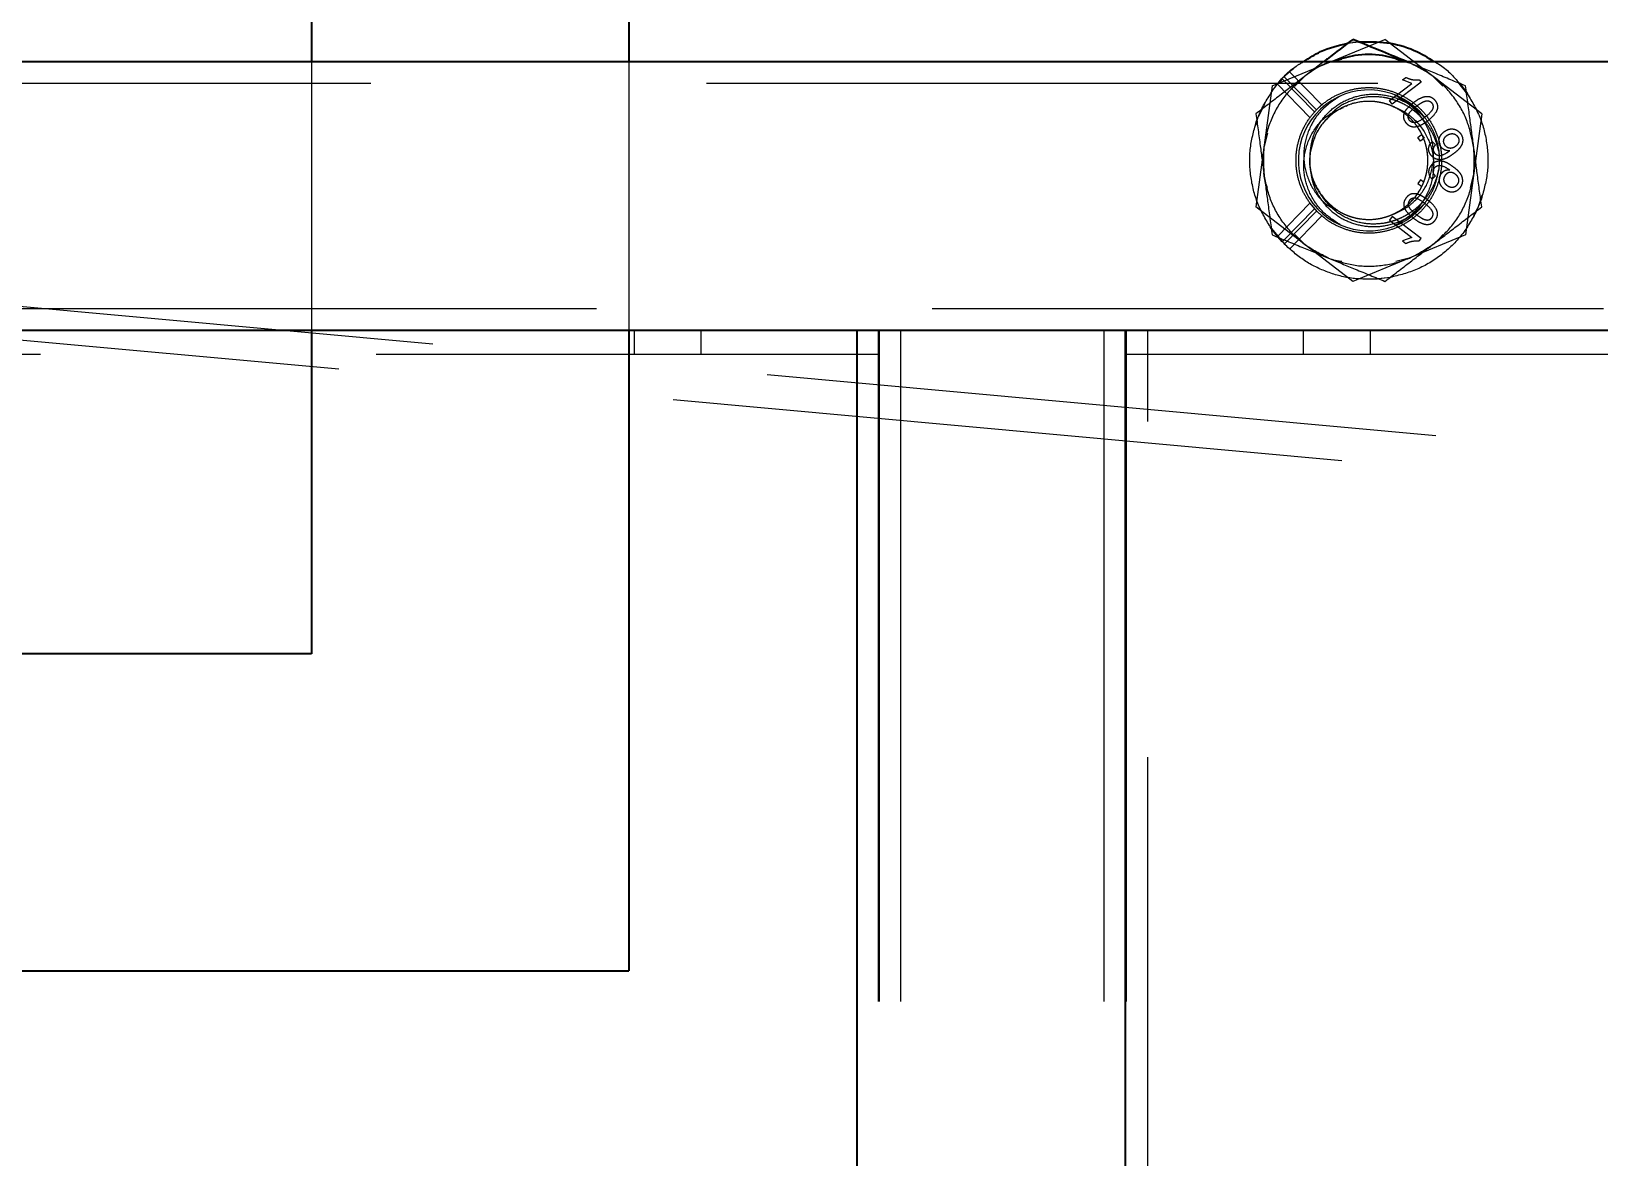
# Model space of a CAD drawing. Header units: millimetres. Extents: x 1293 to 41893, y 1011 to 26911.
# Drawn here: x 11627.2 to 11775.5, y 6981.9 to 7088.4 of the extents above; entities that cross this region are included whole.
import ezdxf

# ---------------------------------------------------------------- set-up
doc = ezdxf.new("R2010")
doc.units = ezdxf.units.MM
doc.header["$LTSCALE"] = 50
doc.linetypes.add('HIDDEN', pattern=[1.905, 1.27, -0.635])
doc.layers.add('CAPA_1', color=7, linetype='Continuous')
doc.layers.add('MAQUINAS', color=11, linetype='Continuous')
doc.styles.add('SLDTEXTSTYLE0', font='TXT', dxfattribs={"width": 0.75})
doc.dimstyles.new('SLDDIMSTYLE0', dxfattribs={"dimtxt": 100, "dimasz": 100, "dimexe": 0, "dimexo": 0.0625, "dimgap": 25, "dimtad": 2, "dimdec": 0, "dimlfac": 1.5, "dimrnd": 1e-09, "dimzin": 12, "dimdsep": 46, "dimtxsty": 'SLDTEXTSTYLE0', "dimsah": 1, "dimcen": 0.09, "dimadec": 0, "dimazin": 3, "dimtfac": 1, "dimtdec": 0, "dimtofl": 0, "dimtmove": 0, "dimatfit": 3, "dimfxl": 1, "dimfrac": 2, "dimtolj": 1, "dimtzin": 12, "dimarcsym": 0})

# ---------------------------------------------------------------- blocks, each defined once
blk = doc.blocks.new('_D_5')
at = {"layer": 'CAPA_1', "transparency": 16777216}
for p, q in [((11574.4, 7831.18), (17588.06, 7831.18)), ((17538.06, 7831.18), (17538.06, 4708.49)), ((16485.16, 4708.49), (17588.06, 4708.49))]:
    blk.add_line(p, q, dxfattribs=at)
for points in [[(17538.06, 7831.18), (17522.68, 7731.18), (17553.45, 7731.18)], [(17538.06, 4708.49), (17553.45, 4808.49), (17522.68, 4808.49)]]:
    blk.add_solid(points, dxfattribs=at)
at = {"layer": 'CAPA_1', "transparency": 16777216, "insert": (17409.15, 6122.06), "char_height": 100, "attachment_point": 1, "rotation": 90, "style": 'SLDTEXTSTYLE0'}
blk.add_mtext('4684', dxfattribs=at)
blk = doc.blocks.new('_D_15')
at = {"layer": 'CAPA_1', "transparency": 16777216}
for p, q in [((6530.12, 8742.38), (6530.12, 9415.65)), ((16745.16, 6492), (16745.16, 9415.65)), ((6530.12, 9365.65), (16745.16, 9365.65))]:
    blk.add_line(p, q, dxfattribs=at)
for points in [[(6530.12, 9365.65), (6630.12, 9350.26), (6630.12, 9381.03)], [(16745.16, 9365.65), (16645.16, 9381.03), (16645.16, 9350.26)]]:
    blk.add_solid(points, dxfattribs=at)
at = {"layer": 'CAPA_1', "transparency": 16777216, "insert": (11452.92, 9494.55), "char_height": 100, "attachment_point": 1, "style": 'SLDTEXTSTYLE0'}
blk.add_mtext('15323', dxfattribs=at)

msp = doc.modelspace()

# ---------------------------------------------------------------- linework, layer by layer
at = {"color": 7, "linetype": 'Continuous', "lineweight": 25}
for p, q in [((10357.5921497, 7085.5262403), (13080.519483, 7085.5262403)), ((10380.9601497, 7060.1262403), (13055.031483, 7060.1262403)), ((11705.2958163, 7060.1262403), (11705.2958163, 6289.4929069)), ((11730.6958163, 7060.1262403), (11730.6958163, 6289.4929069))]:
    msp.add_line(p, q, dxfattribs=at)
at = {"color": 1, "linetype": 'HIDDEN', "lineweight": 18}
for p, q in [((10357.5921497, 7083.4942403), (13078.399483, 7083.4942403)), ((12424.0365401, 6989.5070301), (11502.4810148, 7073.6480956)), ((12415.1619841, 6987.1291), (11502.1923276, 7070.4862473)), ((10378.9281497, 7062.1582403), (13059.183483, 7062.1582403)), ((11684.2408163, 7060.1262403), (11684.2408163, 7057.8489069)), ((11690.5908163, 7057.8489069), (11690.5908163, 7060.1262403)), ((11707.3278163, 7060.1262403), (11707.3278163, 6289.4929069)), ((11707.4158163, 7060.1262403), (11707.4158163, 6289.4929069)), ((11709.4478163, 7060.1262403), (11709.4478163, 6289.4929069)), ((11728.6638163, 7060.1262403), (11728.6638163, 6289.4929069)), ((11730.7838163, 7060.1262403), (11730.7838163, 6289.4929069)), ((11732.8158163, 6289.4929069), (11732.8158163, 7060.1262403)), ((11747.5208163, 7060.1262403), (11747.5208163, 7057.8489069)), ((11753.8708163, 7057.8489069), (11753.8708163, 7060.1262403)), ((11374.082483, 7057.8489069), (11707.4158163, 7057.8489069)), ((11730.6958163, 7057.8489069), (12064.0291497, 7057.8489069))]:
    msp.add_line(p, q, dxfattribs=at)
at = {"layer": 'MAQUINAS', "linetype": 'Continuous', "lineweight": 25}
for p, q in [((11653.7268267, 7109.5102403), (11653.7268267, 7085.5262403)), ((11683.7268267, 7109.5102403), (11683.7268267, 7085.5262403)), ((11653.7268267, 7060.1262403), (11653.7268267, 7029.5102403)), ((11683.7268267, 7060.1262403), (11683.7268267, 6999.5102403)), ((11653.7268267, 7029.5102403), (11451.1092887, 7029.5102403)), ((11457.0601601, 6999.5102403), (11683.7268267, 6999.5102403))]:
    msp.add_line(p, q, dxfattribs=at)
at = {"layer": 'MAQUINAS', "linetype": 'HIDDEN', "lineweight": 18}
for p, q in [((11744.5767434, 7083.2202773), (11755.2515293, 7087.6228082)), ((11751.9578409, 7087.2850493), (11751.2221924, 7087.0998635)), ((11751.7226684, 7087.2537224), (11752.7615294, 7087.3921073)), ((11753.3022609, 7087.3740415), (11752.1794911, 7087.314575)), ((11764.4016259, 7080.5794379), (11755.2515293, 7087.6228082)), ((11653.7268267, 7085.5262403), (11653.7268267, 7060.1262403)), ((11683.7268267, 7085.5262403), (11683.7268267, 7060.1262403)), ((11749.4784831, 7085.5262403), (11747.6271023, 7084.101123)), ((11749.9141363, 7085.4215427), (11751.1607889, 7085.7535401)), ((11756.2928911, 7085.7535401), (11757.5529086, 7085.4138537)), ((11757.5395436, 7085.4215427), (11757.1464036, 7085.5262403)), ((11757.5395436, 7085.4215427), (11757.2856842, 7085.5262403)), ((11745.7243311, 7084.0934968), (11746.2130684, 7084.5587791)), ((11748.7776822, 7080.9656453), (11745.7243311, 7084.0934968)), ((11746.6068983, 7084.8483422), (11746.2130684, 7084.5587791)), ((11746.2130684, 7084.5587791), (11749.2701753, 7081.4270801)), ((11747.5579119, 7084.0265731), (11746.7162579, 7083.187489)), ((11756.9129192, 7083.7819405), (11757.2336358, 7084.028815)), ((11759.8265776, 7084.101123), (11760.737422, 7083.187489)), ((11744.5767434, 7083.2202773), (11743.052054, 7071.774376)), ((11748.1590676, 7080.229818), (11745.0799276, 7083.3840875)), ((11745.5284993, 7083.8905154), (11745.2133244, 7083.4828181)), ((11748.5856063, 7080.7588164), (11745.5284993, 7083.8905154)), ((11755.6804775, 7081.8359953), (11757.7950325, 7083.4636933)), ((11758.6618619, 7083.5769087), (11755.9482736, 7081.4880993)), ((11757.7950325, 7083.4636933), (11756.9129192, 7083.7819405)), ((11758.4894681, 7083.8008667), (11758.6618619, 7083.5769087)), ((11763.0741792, 7082.400596), (11762.1403182, 7083.6157442)), ((11762.3175578, 7083.4509781), (11762.9568332, 7082.6204906)), ((11743.8434016, 7081.4622403), (11743.2775293, 7080.3326349)), ((11748.7776822, 7080.9656453), (11749.2701753, 7081.4270801)), ((11749.2701753, 7081.4270801), (11749.3826581, 7081.5053336)), ((11751.5914906, 7081.3216555), (11751.7192195, 7081.3876672)), ((11755.9482736, 7081.4880993), (11755.6804775, 7081.8359953)), ((11757.945222, 7081.3170203), (11757.7933317, 7081.4597177)), ((11743.2018591, 7080.1491578), (11743.0233968, 7079.5061077)), ((11743.1319506, 7079.9796512), (11743.5315362, 7080.9485237)), ((11764.4016259, 7080.5794379), (11762.8769366, 7069.1335366)), ((11744.1502068, 7078.7429581), (11743.8143987, 7077.4973266)), ((11758.3584382, 7078.3570359), (11758.7063341, 7078.624832)), ((11758.6262343, 7078.00914), (11758.3584382, 7078.3570359)), ((11758.9741302, 7078.276936), (11758.6262343, 7078.00914)), ((11758.7063341, 7078.624832), (11758.9741302, 7078.276936)), ((11763.3034731, 7078.7429581), (11763.6393048, 7077.4819077)), ((11759.7157103, 7077.961319), (11760.0182959, 7077.6402027)), ((11761.3277883, 7077.0388996), (11761.3928507, 7077.091579)), ((11760.1652623, 7074.5717367), (11760.3363203, 7075.3104701)), ((11761.3277883, 7075.3149143), (11761.3928507, 7075.2622349)), ((11758.6262343, 7074.3446739), (11758.3584382, 7073.996778)), ((11758.3584382, 7073.996778), (11758.7063341, 7073.7289819)), ((11758.9741302, 7074.0768778), (11758.6262343, 7074.3446739)), ((11759.7157103, 7074.3924949), (11760.0182959, 7074.7136112)), ((11763.6392812, 7074.8564872), (11763.3034731, 7073.6108558)), ((11748.8806474, 7071.3004024), (11748.1360038, 7072.1630695)), ((11749.2073656, 7072.961592), (11749.5246605, 7072.5190956)), ((11764.3217293, 7072.3741627), (11763.9221437, 7071.4052902)), ((11764.0906102, 7071.8137698), (11764.4419148, 7072.8984468)), ((11752.2021506, 7064.7310057), (11743.052054, 7071.774376)), ((11748.1590676, 7072.1239959), (11745.0799276, 7068.9697264)), ((11748.5856063, 7071.5949975), (11745.5284993, 7068.4632985)), ((11748.7776822, 7071.3881686), (11745.7243311, 7068.260317)), ((11746.2130684, 7067.7950348), (11749.2701753, 7070.9267338)), ((11748.1590676, 7072.1239959), (11748.5856063, 7071.5949975)), ((11755.9482736, 7070.8657145), (11755.6804775, 7070.5178186)), ((11758.6618619, 7068.7769052), (11755.9482736, 7070.8657145)), ((11757.5484986, 7070.7534227), (11757.9941674, 7071.0717542)), ((11757.7933317, 7070.8940962), (11758.7449827, 7071.7881501)), ((11763.6494154, 7070.9673646), (11764.0074176, 7071.6120533)), ((11744.4765141, 7069.7714247), (11745.7842051, 7068.2117789)), ((11745.0799276, 7068.9697264), (11744.4968468, 7069.7333233)), ((11755.6804775, 7070.5178186), (11757.7950325, 7068.8901206)), ((11745.5284993, 7068.4632985), (11745.0799276, 7068.9697264)), ((11747.6271023, 7068.2526908), (11746.7162579, 7069.1663249)), ((11762.8769366, 7069.1335366), (11752.2021506, 7064.7310057)), ((11757.7950325, 7068.8901206), (11756.9129192, 7068.5718734)), ((11756.9129192, 7068.5718734), (11757.2336358, 7068.3249989)), ((11758.4894681, 7068.5529472), (11758.6618619, 7068.7769052)), ((11757.5395436, 7066.9322711), (11756.2928911, 7066.6002738)), ((11754.2528221, 7064.9721302), (11755.7948641, 7065.1197214)), ((11755.7310115, 7065.1000915), (11754.6921505, 7064.9617065))]:
    msp.add_line(p, q, dxfattribs=at)
msp.add_arc((11753.72684, 7076.1769069), 6.6666667, 37.587605897, 307.587605897, dxfattribs=at)
at = {"layer": 'MAQUINAS', "linetype": 'Continuous', "lineweight": 25}
for points, knots in [([(11747.5820362, 7085.5262403), (11748.0967852, 7085.8668424), (11749.3612766, 7086.7035385), (11750.8437062, 7087.0489318), (11751.7226684, 7087.2537224)], [0, 0, 0, 0, 0.4070798883, 1, 1, 1, 1]), ([(11752.2021506, 7087.6228082), (11751.4055941, 7087.0096515), (11750.5086471, 7086.3192184), (11749.5821779, 7085.6060602), (11749.4784831, 7085.5262403)], [0, 0, 0, 0, 0.8880753489, 1, 1, 1, 1]), ([(11757.2856842, 7085.5262403), (11756.5259692, 7085.8395645), (11754.8030255, 7086.5501467), (11753.1347927, 7087.2381649), (11752.2021506, 7087.6228082)], [0, 0, 0, 0, 0.440940139, 1, 1, 1, 1]), ([(11752.7615294, 7087.3921073), (11753.6565325, 7087.4040996), (11755.4465388, 7087.4280842), (11757.9146999, 7086.7574754), (11759.2913779, 7085.9064889), (11759.9065227, 7085.5262403)], [0, 0, 0, 0, 0.35615434795, 0.7123086959, 1, 1, 1, 1]), ([(11757.1464036, 7085.5262403), (11756.4444095, 7085.7494325), (11754.9108196, 7086.2370224), (11752.5256696, 7086.2348652), (11751.0062144, 7085.7472222), (11750.3176531, 7085.5262403)], [0, 0, 0, 0, 0.3158247662, 0.6899568984, 1, 1, 1, 1])]:
    msp.add_open_spline(points, degree=3, knots=knots, dxfattribs=at)
at = {"layer": 'MAQUINAS', "linetype": 'HIDDEN', "lineweight": 18}
for points, knots in [([(11743.5315362, 7080.9485237), (11743.9713764, 7081.7254406), (11744.8510566, 7083.2792745), (11746.3148668, 7084.8124545), (11747.337903, 7085.3887221), (11747.5820362, 7085.5262403)], [0, 0, 0, 0, 0.4322581933, 0.8645163866, 1, 1, 1, 1]), ([(11750.3176531, 7085.5262403), (11750.1726371, 7085.4900674), (11749.1810621, 7085.2427287), (11748.3427839, 7084.6268935), (11747.6271023, 7084.101123)], [0, 0, 0, 0, 0.1462481413, 1, 1, 1, 1]), ([(11759.9065227, 7085.5262403), (11760.0582145, 7085.4450515), (11760.9990286, 7084.9415071), (11761.7161017, 7084.1308931), (11762.3175578, 7083.4509781)], [0, 0, 0, 0, 0.1612346672, 1, 1, 1, 1]), ([(11747.6271023, 7084.101123), (11746.902823, 7083.5436024), (11745.3526641, 7082.3503535), (11743.8517157, 7081.1949847), (11743.052054, 7080.5794379)], [0, 0, 0, 0, 0.4672290805, 1, 1, 1, 1]), ([(11757.2336358, 7084.028815), (11757.4345155, 7083.9422677), (11757.8355803, 7083.7694725), (11758.2717573, 7083.790414), (11758.4894681, 7083.8008667)], [0, 0, 0, 0, 0.5008657323, 1, 1, 1, 1]), ([(11762.8769366, 7083.2202773), (11761.9440265, 7083.6050311), (11760.1929737, 7084.3272062), (11758.3845103, 7085.0730587), (11757.5395436, 7085.4215427)], [0, 0, 0, 0, 0.5327709195, 1, 1, 1, 1]), ([(11763.6392812, 7077.4973266), (11763.5185939, 7078.4033312), (11763.2602894, 7080.3424327), (11763.010185, 7082.2199765), (11762.8769366, 7083.2202773)], [0, 0, 0, 0, 0.4672290805, 1, 1, 1, 1]), ([(11751.0059657, 7082.2630624), (11750.3676029, 7081.8368141), (11749.3022316, 7081.1254432), (11748.1707835, 7079.4869595), (11747.5372904, 7077.6576487), (11747.5437317, 7075.5031284), (11748.319259, 7073.5096224), (11749.4300356, 7072.0707967), (11750.3777337, 7071.640792), (11750.6734036, 7071.5066359)], [0, 0, 0, 0, 0.1725440937, 0.2879608936, 0.4454263752, 0.6059003855, 0.7652904456, 0.9267735541, 1, 1, 1, 1]), ([(11751.0059657, 7070.0907515), (11750.3675899, 7070.5170192), (11749.3021969, 7071.2284223), (11748.1708831, 7072.8667059), (11747.536749, 7074.6969728), (11747.5457705, 7076.847644), (11748.311675, 7078.8555054), (11749.6179339, 7080.4528499), (11750.811982, 7080.9654892), (11751.3457182, 7081.1946376)], [0, 0, 0, 0, 0.1631928421, 0.2723544782, 0.4212859131, 0.5730628255, 0.7238145338, 0.8765458549, 1, 1, 1, 1]), ([(11748.1907852, 7076.9081117), (11748.2338401, 7077.299798), (11748.3188929, 7078.0735563), (11748.8306456, 7079.3898983), (11749.773979, 7080.7060118), (11751.2346134, 7081.7908046), (11752.9018516, 7082.3891555), (11754.6679155, 7082.5068808), (11756.3961357, 7082.119999), (11757.8980628, 7081.3485778), (11758.6634535, 7080.5875999), (11759.0096507, 7080.2433987)], [0, 0, 0, 0, 0.0816770011, 0.1613491513, 0.291035136, 0.4131476663, 0.5342207305, 0.6547643612, 0.776345221, 0.8988377528, 1, 1, 1, 1]), ([(11749.3018508, 7072.7707312), (11749.4659843, 7072.5744897), (11749.8760524, 7072.0842037), (11750.473483, 7071.6168409), (11751.0202712, 7071.2873912), (11751.4048609, 7071.0908907), (11751.8936449, 7070.8917502), (11752.2626907, 7070.7841379), (11752.465123, 7070.7371797), (11752.4654479, 7070.7371043), (11752.4659308, 7070.7369923), (11752.4668056, 7070.7367896), (11752.4684073, 7070.7364188), (11752.4713939, 7070.7357285), (11752.4771304, 7070.7344068), (11752.4886606, 7070.7317665), (11752.5133582, 7070.7261817), (11752.570594, 7070.7135943), (11752.7470384, 7070.6773596), (11753.3485464, 7070.5812466), (11754.0308352, 7070.5783787), (11754.6930749, 7070.6735507), (11755.0732194, 7070.7517939), (11755.4990672, 7070.8742415), (11755.8753407, 7071.0183282), (11756.1037403, 7071.1231003), (11756.3324948, 7071.2351828), (11756.6232164, 7071.394618), (11757.0225798, 7071.6605646), (11757.397692, 7071.9597847), (11757.7273759, 7072.2726231), (11758.0484688, 7072.6295654), (11758.3769579, 7073.0647017), (11758.6296711, 7073.4897428), (11758.7695857, 7073.7766369), (11758.8753198, 7074.0082121), (11758.9990272, 7074.315891), (11759.1392176, 7074.7749503), (11759.2395258, 7075.2443793), (11759.3026354, 7075.7480841), (11759.3183979, 7076.2510542), (11759.2901287, 7076.7159759), (11759.2359495, 7077.1137987), (11759.1776845, 7077.3990453), (11759.135199, 7077.5677745), (11759.0790094, 7077.7787833), (11758.9808161, 7078.0886377), (11758.8074347, 7078.5073947), (11758.6254632, 7078.866431), (11758.4456017, 7079.1687959), (11758.1566393, 7079.5957279), (11757.6973605, 7080.1387948), (11757.0311843, 7080.7059413), (11756.3711782, 7081.1116841), (11755.7559736, 7081.391547), (11755.1701884, 7081.583333), (11754.5794258, 7081.7059428), (11753.9784773, 7081.7660718), (11752.9413827, 7081.7587078), (11751.4620072, 7081.4040818), (11749.8443166, 7080.3348485), (11748.6326589, 7078.7855162), (11748.3380766, 7077.533914), (11748.1907852, 7076.9081117)], [0, 0, 0, 0, 0.0250183494, 0.062505402, 0.0734573403, 0.0875361768, 0.1047408785, 0.1250701816, 0.1250803606, 0.1250883981, 0.1251028376, 0.1251288994, 0.1251763215, 0.1252638198, 0.1254290467, 0.1257527294, 0.1264220437, 0.1279084111, 0.1314910534, 0.1440579524, 0.1875385458, 0.1974735956, 0.2095664068, 0.2255093047, 0.240804546, 0.2489692413, 0.2501056215, 0.2657484548, 0.28139119, 0.2970338275, 0.3126763676, 0.325838375, 0.3440073867, 0.3659743625, 0.3741241482, 0.3752533993, 0.3909020103, 0.4065504224, 0.4221986367, 0.4378466543, 0.4561989831, 0.4713844992, 0.4834020566, 0.4954853719, 0.4998684536, 0.500437905, 0.5168673861, 0.5316456918, 0.5447725195, 0.5562476005, 0.5660707004, 0.5952358273, 0.6255591057, 0.6513477798, 0.6708426429, 0.6916214936, 0.7115649492, 0.7298045646, 0.7506541572, 0.81299025, 0.8753265878, 0.937663171, 1, 1, 1, 1]), ([(11760.3361057, 7077.0498619), (11760.2592799, 7077.3612003), (11760.1056166, 7077.9839248), (11759.7415595, 7078.779903), (11759.3190271, 7079.4803773), (11758.827517, 7080.1154786), (11758.0419721, 7080.8876145), (11757.2239509, 7081.421178), (11756.4995869, 7081.7447017), (11756.0964188, 7081.8949524), (11755.6546352, 7082.025086), (11754.798338, 7082.2033754), (11753.5048636, 7082.2405964), (11751.8698799, 7081.8083327), (11750.5499207, 7081.0768469), (11749.9792257, 7080.3693668), (11749.7674309, 7080.1068087)], [0, 0, 0, 0, 0.0699532527, 0.1399172071, 0.1901926783, 0.2485512486, 0.3148798457, 0.4302467637, 0.4592136433, 0.4882059072, 0.5242061137, 0.559731997, 0.6792737548, 0.8024253163, 0.9266766149, 1, 1, 1, 1]), ([(11756.0058993, 7081.2747939), (11756.3589191, 7081.1266696), (11757.0649407, 7080.8304285), (11758.2773093, 7079.9038542), (11759.3914323, 7078.3882355), (11759.8984164, 7076.4860901), (11759.8390623, 7074.5538148), (11759.254555, 7072.8285606), (11758.0010373, 7071.0827246), (11756.8138653, 7070.3702328), (11756.1236547, 7069.9559968)], [0, 0, 0, 0, 0.07949736104, 0.15899070102, 0.3151348709, 0.46194463656, 0.56032150064, 0.7147960453, 0.83418511729, 1, 1, 1, 1]), ([(11759.8306791, 7076.2660609), (11759.8363803, 7076.6863022), (11759.8521779, 7077.8507629), (11759.2471097, 7079.5254745), (11758.0034741, 7081.2710169), (11756.8147612, 7081.9835545), (11756.1236547, 7082.3978171)], [0, 0, 0, 0, 0.16554700549, 0.45871973644, 0.68530477234, 1, 1, 1, 1]), ([(11757.0473789, 7080.5292055), (11757.0919844, 7080.6431323), (11757.1812605, 7080.8711521), (11757.4865612, 7081.2583351), (11757.7682781, 7081.4924632), (11757.9560759, 7081.6485375)], [0, 0, 0, 0, 0.249753552, 0.499871473, 1, 1, 1, 1]), ([(11757.5655707, 7079.9628565), (11757.5286, 7080.0226013), (11757.4546381, 7080.1421239), (11757.4474044, 7080.3565989), (11757.4952403, 7080.5617749), (11757.7313848, 7080.9114773), (11758.005615, 7081.1281622), (11758.2249592, 7081.3014784)], [0, 0, 0, 0, 0.1246963828, 0.2494616582, 0.3744323466, 0.4996371137, 1, 1, 1, 1]), ([(11757.9560759, 7081.6485375), (11758.1127408, 7081.7625139), (11758.4256842, 7081.9901856), (11758.8770419, 7082.1966551), (11759.2645612, 7082.2485662), (11759.5547347, 7082.1992668), (11759.8097956, 7082.0574458), (11759.9371179, 7081.9108164), (11760.0008422, 7081.837429)], [0, 0, 0, 0, 0.2504817087, 0.5003455958, 0.6317049057, 0.7502211388, 0.8749866995, 1, 1, 1, 1]), ([(11758.2249592, 7081.3014784), (11758.3776983, 7081.4126885), (11758.6067939, 7081.5794939), (11758.9424748, 7081.7603706), (11759.1282809, 7081.7988445), (11759.2210615, 7081.8180562)], [0, 0, 0, 0, 0.5003723119, 0.7505151407, 1, 1, 1, 1]), ([(11759.6848069, 7081.6002177), (11759.7223163, 7081.5406584), (11759.7973335, 7081.4215426), (11759.8086057, 7081.2062647), (11759.7570194, 7081.0013955), (11759.5247178, 7080.648679), (11759.2489389, 7080.431505), (11759.0283474, 7080.2577906)], [0, 0, 0, 0, 0.1247447425, 0.2494837578, 0.3744708184, 0.4996480989, 1, 1, 1, 1]), ([(11759.2210615, 7081.8180562), (11759.2655584, 7081.8164463), (11759.3545233, 7081.8132276), (11759.4825377, 7081.7718283), (11759.5975822, 7081.701425), (11759.6557285, 7081.6339575), (11759.6848069, 7081.6002177)], [0, 0, 0, 0, 0.2501584562, 0.5001555724, 0.7500324303, 1, 1, 1, 1]), ([(11760.0008422, 7081.837429), (11760.05505, 7081.7567672), (11760.1634211, 7081.5955097), (11760.2372309, 7081.3088636), (11760.2135174, 7081.0141647), (11759.965987, 7080.4824365), (11759.5930635, 7080.1637353), (11759.2950563, 7079.9090578)], [0, 0, 0, 0, 0.125373348, 0.2506437386, 0.375697515, 0.5011131747, 1, 1, 1, 1]), ([(11743.052054, 7080.5794379), (11743.1853024, 7079.5791371), (11743.4354069, 7077.7015933), (11743.6937114, 7075.7624918), (11743.8143987, 7074.8564872)], [0, 0, 0, 0, 0.5327709195, 1, 1, 1, 1]), ([(11757.2524643, 7079.7218401), (11757.1734825, 7079.8438028), (11757.0548584, 7080.0269805), (11757.0234424, 7080.2795923), (11757.0272904, 7080.4232119), (11757.0406828, 7080.4938747), (11757.0473789, 7080.5292055)], [0, 0, 0, 0, 0.4987953461, 0.7491482596, 0.8745764119, 1, 1, 1, 1]), ([(11759.2950563, 7079.9090578), (11759.1385887, 7079.7950803), (11758.8260309, 7079.5674001), (11758.378653, 7079.3640692), (11757.9924571, 7079.3102948), (11757.701455, 7079.3567122), (11757.4430288, 7079.5017297), (11757.3160259, 7079.6484236), (11757.2524643, 7079.7218401)], [0, 0, 0, 0, 0.2504758129, 0.5003473544, 0.6257683408, 0.7501761831, 0.8749696966, 1, 1, 1, 1]), ([(11759.0283474, 7080.2577906), (11758.8047032, 7080.0898913), (11758.5251029, 7079.8799833), (11758.1265623, 7079.7426537), (11757.9159287, 7079.7473587), (11757.7110505, 7079.810751), (11757.61405, 7079.9121693), (11757.5655707, 7079.9628565)], [0, 0, 0, 0, 0.50040950251, 0.62561261367, 0.75057967349, 0.87534369202, 1, 1, 1, 1]), ([(11760.5601646, 7077.4400821), (11760.5213066, 7077.496743), (11760.4436169, 7077.6100264), (11760.3785295, 7077.8064107), (11760.3572676, 7078.0118933), (11760.3812245, 7078.216928), (11760.4454744, 7078.4141052), (11760.5813266, 7078.6547869), (11760.7372146, 7078.7917568), (11760.8407924, 7078.8827647)], [0, 0, 0, 0, 0.1250740585, 0.2500636243, 0.3732612247, 0.5001992382, 0.6242961009, 0.7503685137, 1, 1, 1, 1]), ([(11760.9548651, 7077.575099), (11760.905321, 7077.6507777), (11760.8310903, 7077.7641652), (11760.7983694, 7077.9424987), (11760.8044619, 7078.0772984), (11760.8396341, 7078.208127), (11760.9214398, 7078.3696515), (11761.0227884, 7078.4603788), (11761.0901065, 7078.5206421)], [0, 0, 0, 0, 0.2495205461, 0.3738507837, 0.4998887841, 0.6240955932, 0.7503154422, 1, 1, 1, 1]), ([(11760.8407924, 7078.8827647), (11760.96199, 7078.9635006), (11761.1445869, 7079.0851377), (11761.4285484, 7079.1524718), (11761.6474636, 7079.1586482), (11761.8609227, 7079.1195424), (11762.1323215, 7079.0105365), (11762.2817978, 7078.8510362), (11762.3817167, 7078.7444167)], [0, 0, 0, 0, 0.2498688585, 0.3764535287, 0.5003476657, 0.6272386366, 0.7508240847, 1, 1, 1, 1]), ([(11761.0901065, 7078.5206421), (11761.1698564, 7078.5739978), (11761.3291463, 7078.6805687), (11761.5744575, 7078.7180132), (11761.7633679, 7078.6918906), (11761.94432, 7078.6238009), (11762.0431162, 7078.5199987), (11762.1096166, 7078.4501287)], [0, 0, 0, 0, 0.25025039885, 0.49984175183, 0.62957629766, 0.75066535386, 1, 1, 1, 1]), ([(11762.3817167, 7078.7444167), (11762.4341345, 7078.6654813), (11762.5389544, 7078.5076343), (11762.6084097, 7078.2287519), (11762.6096613, 7077.9436709), (11762.5059851, 7077.5772177), (11762.2187463, 7077.1888917), (11761.9255706, 7076.9528217), (11761.7786052, 7076.8344826)], [0, 0, 0, 0, 0.1250635897, 0.2500895576, 0.3751100052, 0.5001693996, 0.7494409524, 1, 1, 1, 1]), ([(11762.1096166, 7078.4501287), (11762.1585945, 7078.3719861), (11762.2317885, 7078.2552074), (11762.2514726, 7078.0714325), (11762.2340762, 7077.9353892), (11762.1881893, 7077.804918), (11762.0936279, 7077.6471879), (11761.9890614, 7077.5569761), (11761.9195869, 7077.497039)], [0, 0, 0, 0, 0.2490168506, 0.3721383925, 0.4993654558, 0.6235619335, 0.7498926933, 1, 1, 1, 1]), ([(11759.5969352, 7076.6761198), (11759.5309525, 7076.7764766), (11759.4317329, 7076.9273849), (11759.3810492, 7077.1628949), (11759.3807039, 7077.4014878), (11759.4760087, 7077.6943131), (11759.6357257, 7077.8722234), (11759.7157103, 7077.961319)], [0, 0, 0, 0, 0.2498594906, 0.3757183909, 0.500481002, 0.7498462328, 1, 1, 1, 1]), ([(11761.7786052, 7076.8344826), (11761.612246, 7076.7131442), (11761.2800929, 7076.4708797), (11760.7959685, 7076.2635778), (11760.3817119, 7076.2302963), (11760.0766224, 7076.2949343), (11759.8017984, 7076.4433582), (11759.6652421, 7076.5985109), (11759.5969352, 7076.6761198)], [0, 0, 0, 0, 0.2504849429, 0.5001185141, 0.6278991852, 0.7500923696, 0.8749936752, 1, 1, 1, 1]), ([(11760.0182959, 7077.6402027), (11759.9691922, 7077.5818399), (11759.8805108, 7077.4764364), (11759.8142983, 7077.3138052), (11759.8060129, 7077.1827233), (11759.8251396, 7077.0805284), (11759.8636695, 7076.9835163), (11759.9037906, 7076.9273028), (11759.9238498, 7076.8991979)], [0, 0, 0, 0, 0.2764767993, 0.4993179598, 0.6237184282, 0.7494961879, 0.8747561628, 1, 1, 1, 1]), ([(11759.9238498, 7076.8991979), (11759.9680599, 7076.8499506), (11760.0564432, 7076.751497), (11760.2372531, 7076.6629115), (11760.4356489, 7076.6322192), (11760.8248202, 7076.719301), (11761.1043338, 7076.8969109), (11761.3277883, 7077.0388996)], [0, 0, 0, 0, 0.1252073258, 0.2503100191, 0.3753386279, 0.50062014744, 1, 1, 1, 1]), ([(11761.3928507, 7077.091579), (11761.3143513, 7077.0885179), (11761.1568595, 7077.0823766), (11760.9285687, 7077.1505329), (11760.7175412, 7077.2628683), (11760.6125452, 7077.381099), (11760.5601646, 7077.4400821)], [0, 0, 0, 0, 0.2489431768, 0.4994502947, 0.7502849385, 1, 1, 1, 1]), ([(11761.9195869, 7077.497039), (11761.8438361, 7077.4458975), (11761.7292229, 7077.3685188), (11761.5523824, 7077.3201143), (11761.4146649, 7077.3135439), (11761.2808333, 7077.3373017), (11761.1107495, 7077.4072088), (11761.0173428, 7077.5078094), (11760.9548651, 7077.575099)], [0, 0, 0, 0, 0.2499764907, 0.3782221672, 0.5003423322, 0.6274524307, 0.7508110927, 1, 1, 1, 1]), ([(11764.4016259, 7071.774376), (11764.2683775, 7072.7746767), (11764.0182731, 7074.6522206), (11763.7599686, 7076.591322), (11763.6392812, 7077.4973266)], [0, 0, 0, 0, 0.5327709195, 1, 1, 1, 1]), ([(11748.1907852, 7075.4457022), (11748.2338401, 7075.0540155), (11748.3188931, 7074.2802566), (11748.8306465, 7072.9639137), (11749.7739813, 7071.6477995), (11751.2346177, 7070.5630069), (11752.901858, 7069.9646569), (11754.6679237, 7069.8469336), (11756.396145, 7070.2338182), (11757.8980684, 7071.0052406), (11758.6634564, 7071.7662165), (11759.0096507, 7072.1104152)], [0, 0, 0, 0, 0.0816770766, 0.1613492895, 0.2910353615, 0.4131480043, 0.5342211749, 0.6547649167, 0.7763458984, 0.8988385446, 1, 1, 1, 1]), ([(11760.3361057, 7075.303952), (11760.2592801, 7074.9926142), (11760.1056171, 7074.3698909), (11759.7415613, 7073.5739145), (11759.3190309, 7072.8734423), (11758.8275238, 7072.2383432), (11758.0419834, 7071.4662087), (11757.2239652, 7070.9326437), (11756.4996053, 7070.6091202), (11756.0964373, 7070.4588656), (11755.6546776, 7070.3287503), (11754.7982678, 7070.1503316), (11753.5064007, 7070.1148076), (11751.8642805, 7070.5395156), (11750.3609675, 7071.4157547), (11749.655001, 7072.3189299), (11749.3018508, 7072.7707312)], [0, 0, 0, 0, 0.06655574417, 0.13312167017, 0.18095524843, 0.23647931037, 0.29958625732, 0.40934995985, 0.43690996713, 0.46449412568, 0.49874530864, 0.53254519213, 0.64628144959, 0.76345280235, 0.88167044858, 1, 1, 1, 1]), ([(11756.0058993, 7071.07902), (11756.359204, 7071.2271232), (11757.0657956, 7071.5233221), (11758.272516, 7072.4503145), (11759.4246595, 7073.957741), (11759.6985538, 7075.3946128), (11759.8306791, 7076.087753)], [0, 0, 0, 0, 0.17257368831, 0.34513864767, 0.68409801626, 1, 1, 1, 1]), ([(11757.7933317, 7070.8940962), (11758.0268932, 7071.0878094), (11758.3277276, 7071.3373182), (11758.6257972, 7071.6539641), (11758.8102398, 7071.8602221), (11759.0223602, 7072.1192681), (11759.2760379, 7072.473438), (11759.6576955, 7073.0896149), (11760.0920509, 7074.0187041), (11760.2547543, 7074.8755368), (11760.3361057, 7075.303952)], [0, 0, 0, 0, 0.1741680577, 0.2243339504, 0.2498477307, 0.3332575432, 0.4166697768, 0.5000844782, 0.7500429764, 1, 1, 1, 1]), ([(11759.5969352, 7075.677694), (11759.5309557, 7075.5773368), (11759.4316782, 7075.426332), (11759.3810231, 7075.1908033), (11759.380748, 7074.9522163), (11759.4760062, 7074.6595004), (11759.6357249, 7074.4815903), (11759.7157103, 7074.3924949)], [0, 0, 0, 0, 0.2498591948, 0.3759561592, 0.5004815934, 0.749846529, 1, 1, 1, 1]), ([(11761.7786052, 7075.5193312), (11761.6122457, 7075.6406695), (11761.2800921, 7075.8829335), (11760.7958628, 7076.0902847), (11760.3815876, 7076.1235113), (11760.0765197, 7076.0588231), (11759.8017981, 7075.9104558), (11759.665242, 7075.755303), (11759.5969352, 7075.677694)], [0, 0, 0, 0, 0.2504849259, 0.5001184801, 0.6280398823, 0.7500923866, 0.8749936837, 1, 1, 1, 1]), ([(11760.0182959, 7074.7136112), (11759.9691391, 7074.7720049), (11759.8804475, 7074.8773624), (11759.8141149, 7075.0402857), (11759.8063118, 7075.1709913), (11759.8299412, 7075.3082721), (11759.8863307, 7075.3961475), (11759.9238498, 7075.454616)], [0, 0, 0, 0, 0.2770742738, 0.4999140274, 0.6248342849, 0.7503808481, 1, 1, 1, 1]), ([(11759.9238498, 7075.454616), (11759.9680599, 7075.5038633), (11760.0564432, 7075.6023169), (11760.2372531, 7075.6909024), (11760.4356489, 7075.7215946), (11760.8248202, 7075.6345129), (11761.1043338, 7075.456903), (11761.3277883, 7075.3149143)], [0, 0, 0, 0, 0.1252073258, 0.2503100191, 0.3753386279, 0.5006201474, 1, 1, 1, 1]), ([(11761.3928507, 7075.2622349), (11761.3141602, 7075.2652925), (11761.1558651, 7075.2714432), (11760.9273322, 7075.2027067), (11760.7166988, 7075.0901566), (11760.6122893, 7074.9724799), (11760.5601646, 7074.9137318)], [0, 0, 0, 0, 0.2495404591, 0.5019797072, 0.7513717736, 1, 1, 1, 1]), ([(11762.3817167, 7073.6093972), (11762.4341345, 7073.6883325), (11762.5389544, 7073.8461795), (11762.6084097, 7074.125062), (11762.6096613, 7074.4101429), (11762.5059851, 7074.7765962), (11762.2187463, 7075.1649222), (11761.9255706, 7075.4009922), (11761.7786052, 7075.5193312)], [0, 0, 0, 0, 0.1250635897, 0.2500895576, 0.3751100052, 0.5001693996, 0.7494409524, 1, 1, 1, 1]), ([(11744.1502068, 7073.6108558), (11743.9840325, 7074.0292893), (11743.8051002, 7074.479848), (11743.8101987, 7074.9543485), (11743.8105622, 7074.9881807)], [0, 0, 0, 0, 0.9286993414, 1, 1, 1, 1]), ([(11743.8143987, 7074.8564872), (11743.9350861, 7073.9504826), (11744.1933905, 7072.0113812), (11744.443495, 7070.1338374), (11744.5767434, 7069.1335366)], [0, 0, 0, 0, 0.4672290805, 1, 1, 1, 1]), ([(11760.5601646, 7074.9137318), (11760.5399971, 7074.8859958), (11760.4996605, 7074.8305217), (11760.4340488, 7074.7099762), (11760.3780501, 7074.54761), (11760.3573885, 7074.341709), (11760.3812436, 7074.1366779), (11760.4455328, 7073.939589), (11760.581412, 7073.6989508), (11760.7372126, 7073.5620584), (11760.8407924, 7073.4710492)], [0, 0, 0, 0, 0.0626107389, 0.1252263593, 0.2501941382, 0.3735862588, 0.5002863049, 0.6245798583, 0.750412027, 1, 1, 1, 1]), ([(11760.9548651, 7074.7787148), (11760.9053208, 7074.7030362), (11760.8311538, 7074.5897464), (11760.7983768, 7074.4114358), (11760.8044289, 7074.2767366), (11760.8395854, 7074.1457904), (11760.9213624, 7073.9842384), (11761.0227904, 7073.8934359), (11761.0901065, 7073.8331718)], [0, 0, 0, 0, 0.24952030926, 0.37352842552, 0.49988836722, 0.62378986302, 0.75031567921, 1, 1, 1, 1]), ([(11761.9195869, 7074.8567749), (11761.8438361, 7074.9079175), (11761.7293158, 7074.9852349), (11761.5524966, 7075.0336755), (11761.4149001, 7075.0402847), (11761.2809593, 7075.0165491), (11761.1108375, 7074.9466963), (11761.0173433, 7074.8460036), (11760.9548651, 7074.7787148)], [0, 0, 0, 0, 0.2499766017, 0.3779151287, 0.5003420213, 0.627106401, 0.7508109821, 1, 1, 1, 1]), ([(11761.0901065, 7073.8331718), (11761.1698562, 7073.7798156), (11761.3291457, 7073.6732438), (11761.5743471, 7073.6358222), (11761.7632579, 7073.6618903), (11761.9442408, 7073.7299368), (11762.0431153, 7073.833817), (11762.1096166, 7073.9036852)], [0, 0, 0, 0, 0.25025022803, 0.49984141065, 0.62928839713, 0.75066552405, 1, 1, 1, 1]), ([(11762.1096166, 7073.9036852), (11762.1585974, 7073.9818275), (11762.2317378, 7074.0985133), (11762.2514638, 7074.2822687), (11762.23413, 7074.4182031), (11762.1882432, 7074.5487812), (11762.0937209, 7074.7065459), (11761.9890613, 7074.7968379), (11761.9195869, 7074.8567749)], [0, 0, 0, 0, 0.24901716601, 0.37184465621, 0.49936480371, 0.6232259432, 0.74989237644, 1, 1, 1, 1]), ([(11757.2524643, 7072.6319738), (11757.1741613, 7072.5100761), (11757.0565569, 7072.3269959), (11757.0158837, 7072.0378398), (11757.0368803, 7071.895687), (11757.0473789, 7071.8246084)], [0, 0, 0, 0, 0.4990363131, 0.7495101716, 1, 1, 1, 1]), ([(11759.2950563, 7072.444756), (11759.1385884, 7072.558746), (11758.8260301, 7072.7864508), (11758.3783477, 7072.9897675), (11757.9920985, 7073.0437399), (11757.7011784, 7072.9968841), (11757.4430265, 7072.8520986), (11757.3160252, 7072.7053951), (11757.2524643, 7072.6319738)], [0, 0, 0, 0, 0.25047150777, 0.5003387545, 0.62618806136, 0.75018047702, 0.87497184564, 1, 1, 1, 1]), ([(11757.5655707, 7072.3909574), (11757.5286, 7072.3312126), (11757.4546381, 7072.21169), (11757.4474044, 7071.997215), (11757.4952403, 7071.7920389), (11757.7313848, 7071.4423366), (11758.005615, 7071.2256517), (11758.2249592, 7071.0523354)], [0, 0, 0, 0, 0.1246963828, 0.2494616582, 0.3744323466, 0.4996371137, 1, 1, 1, 1]), ([(11759.0283474, 7072.0960233), (11758.8047032, 7072.2639226), (11758.5251029, 7072.4738306), (11758.1265623, 7072.6111602), (11757.9159287, 7072.6064552), (11757.7110505, 7072.5430629), (11757.61405, 7072.4416446), (11757.5655707, 7072.3909574)], [0, 0, 0, 0, 0.5004095025, 0.6256126137, 0.7505796735, 0.875343692, 1, 1, 1, 1]), ([(11760.0008422, 7070.5163849), (11760.05505, 7070.5970467), (11760.1634211, 7070.7583042), (11760.2372309, 7071.0449502), (11760.2135174, 7071.3396492), (11759.965987, 7071.8713774), (11759.5930635, 7072.1900785), (11759.2950563, 7072.444756)], [0, 0, 0, 0, 0.125373348, 0.2506437386, 0.375697515, 0.5011131747, 1, 1, 1, 1]), ([(11760.8407924, 7073.4710492), (11760.9619902, 7073.3903148), (11761.1446847, 7073.2686151), (11761.4286671, 7073.2013206), (11761.6477047, 7073.1951844), (11761.8610502, 7073.2343082), (11762.1324117, 7073.3433694), (11762.2817985, 7073.5027767), (11762.3817167, 7073.6093972)], [0, 0, 0, 0, 0.2498687718, 0.3766540303, 0.5003478215, 0.6274593765, 0.7508241712, 1, 1, 1, 1]), ([(11757.0473789, 7071.8246084), (11757.0919844, 7071.7106816), (11757.1812605, 7071.4826618), (11757.4865612, 7071.0954788), (11757.7682781, 7070.8613506), (11757.9560759, 7070.7052764)], [0, 0, 0, 0, 0.249753552, 0.499871473, 1, 1, 1, 1]), ([(11757.9560759, 7070.7052764), (11758.1127412, 7070.5912998), (11758.4256854, 7070.3636278), (11758.8771539, 7070.1571074), (11759.264697, 7070.1052393), (11759.5548453, 7070.1546112), (11759.8097959, 7070.2963675), (11759.937118, 7070.4429973), (11760.0008422, 7070.5163849)], [0, 0, 0, 0, 0.2504815493, 0.5003452774, 0.6318664681, 0.7502212978, 0.8749867791, 1, 1, 1, 1]), ([(11758.2249592, 7071.0523354), (11758.3776983, 7070.9411254), (11758.6067939, 7070.77432), (11758.9424748, 7070.5934433), (11759.1282809, 7070.5549694), (11759.2210615, 7070.5357577)], [0, 0, 0, 0, 0.5003723119, 0.7505151407, 1, 1, 1, 1]), ([(11759.6848069, 7070.7535962), (11759.7223163, 7070.8131555), (11759.7973335, 7070.9322712), (11759.8086057, 7071.1475492), (11759.7570194, 7071.3524184), (11759.5247178, 7071.7051349), (11759.2489389, 7071.9223089), (11759.0283474, 7072.0960233)], [0, 0, 0, 0, 0.1247447425, 0.2494837578, 0.3744708184, 0.4996480989, 1, 1, 1, 1]), ([(11759.2210615, 7070.5357577), (11759.2655334, 7070.5373873), (11759.3544486, 7070.5406453), (11759.4828362, 7070.5817496), (11759.5775544, 7070.6413712), (11759.6427985, 7070.7018534), (11759.6708038, 7070.7363482), (11759.6848069, 7070.7535962)], [0, 0, 0, 0, 0.2500549443, 0.4999486155, 0.749722078, 0.8748570557, 1, 1, 1, 1]), ([(11759.8265776, 7068.2526908), (11760.5508569, 7068.8102115), (11762.1010158, 7070.0034604), (11763.6019642, 7071.1588291), (11764.4016259, 7071.774376)], [0, 0, 0, 0, 0.4672290805, 1, 1, 1, 1]), ([(11744.5767434, 7069.1335366), (11745.5096534, 7068.7487827), (11747.2607063, 7068.0266076), (11749.0691697, 7067.2807551), (11749.9141363, 7066.9322711)], [0, 0, 0, 0, 0.5327709195, 1, 1, 1, 1]), ([(11755.2515293, 7064.7310057), (11756.051191, 7065.3465525), (11757.5521394, 7066.5019213), (11759.1022983, 7067.6951702), (11759.8265776, 7068.2526908)], [0, 0, 0, 0, 0.53277091955, 1, 1, 1, 1]), ([(11757.2336358, 7068.3249989), (11757.4345155, 7068.4115461), (11757.8355803, 7068.5843414), (11758.2717573, 7068.5633998), (11758.4894681, 7068.5529472)], [0, 0, 0, 0, 0.5008657323, 1, 1, 1, 1]), ([(11760.737422, 7069.1663249), (11760.4581351, 7068.813197), (11760.157406, 7068.4329577), (11759.7439273, 7068.2001229), (11759.714446, 7068.1835216)], [0, 0, 0, 0, 0.9286993414, 1, 1, 1, 1]), ([(11751.1607889, 7066.6002738), (11750.7153276, 7066.6655794), (11750.2356663, 7066.7358987), (11749.827286, 7066.9775644), (11749.7981682, 7066.9947954)], [0, 0, 0, 0, 0.9286993414, 1, 1, 1, 1]), ([(11749.9141363, 7066.9322711), (11750.759103, 7066.5837872), (11752.5675664, 7065.8379346), (11754.3186193, 7065.1157596), (11755.2515293, 7064.7310057)], [0, 0, 0, 0, 0.4672290805, 1, 1, 1, 1]), ([(11683.583976, 6893.9018854), (11680.9812536, 6897.7860959), (11675.7758087, 6905.5545169), (11667.1547787, 6916.6287871), (11657.9723997, 6927.2349998), (11648.1974381, 6937.3008916), (11637.8767599, 6946.8052128), (11627.038521, 6955.7152668), (11615.7179792, 6964.0037676), (11603.9504432, 6971.644436), (11591.7730211, 6978.6132853), (11579.2240052, 6984.8883746), (11566.3428854, 6990.4499639), (11553.1701889, 6995.2805534), (11539.7473622, 6999.3649446), (11526.1166385, 7002.6902864), (11512.320905, 7005.2461161), (11498.4035682, 7007.024392), (11484.4084173, 7008.019519), (11470.3794861, 7008.2283661), (11456.3609148, 7007.6502763), (11442.3968111, 7006.2870683), (11428.5311112, 7004.1430314), (11414.8074418, 7001.2249115), (11401.2689825, 6997.54189), (11387.9583303, 6993.1055551), (11374.9173656, 6987.9298651), (11362.1871199, 6982.0311048), (11349.8076475, 6975.4278337), (11337.8178985, 6968.1408283), (11326.2555974, 6960.193016), (11315.1571232, 6951.6094038), (11304.557396, 6942.4169987), (11294.4897664, 6932.6447236), (11284.9859109, 6922.3233255), (11276.0757321, 6911.4852795), (11267.7872646, 6900.1646861), (11260.1465877, 6888.3971639), (11253.1777391, 6876.219738), (11246.9026555, 6863.6707232), (11241.3410427, 6850.7896031), (11236.5105416, 6837.6169066), (11232.4258202, 6824.1940801), (11229.1017109, 6810.5633559), (11226.5412815, 6796.7676239), (11224.7801719, 6782.8502818), (11223.7767982, 6769.5926864), (11223.7424955, 6760.9809811), (11223.7268163, 6757.0447182)], [0, 0, 0, 0, 0.0218141038, 0.0436282076, 0.0654423113, 0.0872564151, 0.1090705189, 0.1308846227, 0.1526987264, 0.1745128302, 0.196326934, 0.2181410378, 0.2399551415, 0.2617692453, 0.2835833491, 0.3053974529, 0.3272115567, 0.3490256604, 0.3708397642, 0.392653868, 0.4144679718, 0.4362820755, 0.4580961793, 0.4799102831, 0.5017243869, 0.5235384906, 0.5453525944, 0.5671666982, 0.588980802, 0.6107949058, 0.6326090095, 0.6544231133, 0.6762372171, 0.6980513209, 0.7198654246, 0.7416795284, 0.7634936322, 0.785307736, 0.8071218397, 0.8289359435, 0.8507500473, 0.8725641511, 0.8943782549, 0.9161923586, 0.9380064624, 0.9598205662, 0.98163467, 1, 1, 1, 1]), ([(11383.3517308, 6976.7968304), (11386.4132597, 6978.0483429), (11393.5717354, 6980.9746332), (11405.1363422, 6984.7582917), (11417.9453236, 6988.2631066), (11430.939054, 6991.0207111), (11444.0647167, 6993.0517076), (11457.2842111, 6994.3418606), (11470.5550869, 6994.8892129), (11483.8358187, 6994.6914791), (11497.0845589, 6993.7494323), (11510.2596384, 6992.065996), (11523.3195992, 6989.6464777), (11536.2233511, 6986.4984874), (11548.9302937, 6982.6319304), (11561.4004464, 6978.0589723), (11573.5945731, 6972.7940011), (11585.4743081, 6966.8535832), (11597.0022678, 6960.2564059), (11608.1422018, 6953.0232398), (11618.8589814, 6945.1767924), (11629.1191809, 6936.7419412), (11638.8894229, 6927.7445172), (11648.1430532, 6918.2154729), (11656.8357054, 6908.1749249), (11664.9969471, 6897.6912825), (11669.9247683, 6890.3371773), (11672.3886788, 6886.6601247)], [0, 0, 0, 0, 0.0301960895, 0.0706045858, 0.111013082, 0.1514215783, 0.1918300746, 0.2322385709, 0.2726470671, 0.3130555634, 0.3534640597, 0.3938725559, 0.4342810522, 0.4746895485, 0.5150980448, 0.555506541, 0.5959150373, 0.6363235336, 0.6767320298, 0.7171405261, 0.7575490224, 0.7979575186, 0.8383660149, 0.8787745112, 0.9191830075, 0.9595915037, 1, 1, 1, 1])]:
    msp.add_open_spline(points, degree=3, knots=knots, dxfattribs=at)
for points in [[(11747.6271023, 7084.101123), (11746.9753856, 7083.5161808), (11745.671952, 7082.3462963), (11744.3891365, 7080.0279938), (11743.664727, 7077.4793918), (11743.7645081, 7075.7307888), (11743.8143987, 7074.8564872)], [(11763.6392812, 7077.4973266), (11763.4585648, 7078.354201), (11763.0971318, 7080.0679499), (11761.7308308, 7082.3380519), (11759.8858814, 7084.23971), (11758.3216562, 7085.0275985), (11757.5395436, 7085.4215427)], [(11748.1590676, 7072.1239959), (11747.9195127, 7072.4947189), (11747.4404031, 7073.2361651), (11747.0075506, 7074.4962947), (11746.8069078, 7075.8074858), (11746.8644716, 7077.1351161), (11747.1731366, 7078.4267696), (11747.7228979, 7079.6359583), (11748.4931967, 7080.7179901), (11749.4558244, 7081.6331758), (11750.5753839, 7082.3478687), (11751.8107441, 7082.8358124), (11753.1165104, 7083.0790763), (11754.4447031, 7083.0687222), (11755.7465181, 7082.8051303), (11756.9741207, 7082.2979863), (11758.0824029, 7081.5659251), (11759.0306412, 7080.635846), (11759.7839929, 7079.5419245), (11760.3147763, 7078.3243564), (11760.603488, 7077.027881), (11760.6395193, 7075.7001367), (11760.4215462, 7074.3899112), (11759.9575782, 7073.1453485), (11759.2646632, 7072.0121791), (11758.3682638, 7071.0320426), (11757.3013119, 7070.240948), (11756.1030351, 7069.6679859), (11754.8173784, 7069.3341271), (11753.4919014, 7069.2519472), (11752.1741197, 7069.4233158), (11750.9168908, 7069.8462283), (11749.7498559, 7070.4891262), (11749.1017401, 7071.0884878), (11748.7776822, 7071.3881686)], [(11762.9568332, 7082.6204906), (11763.4189525, 7081.8510147), (11764.3431912, 7080.3120629), (11764.9777533, 7077.6756223), (11765.0554639, 7074.9650044), (11764.5663075, 7073.2377766), (11764.3217293, 7072.3741627)], [(11749.3018508, 7072.7707312), (11748.9225544, 7073.4010804), (11748.1639617, 7074.6617789), (11748.0534783, 7076.9224387), (11748.7583458, 7079.0323672), (11750.2325814, 7080.7175537), (11752.2353136, 7081.7087948), (11754.4660479, 7081.8585726), (11756.5839939, 7081.1431755), (11758.2670357, 7079.671764), (11759.2588381, 7077.6682648), (11759.4085155, 7075.4377749), (11758.6929587, 7073.3196182), (11757.2222862, 7071.6371744), (11755.215991, 7070.6431906), (11752.9959459, 7070.5016409), (11750.8388059, 7071.1868682), (11749.8141692, 7072.2427768), (11749.3018508, 7072.7707312)], [(11744.4968468, 7069.7333233), (11744.0347275, 7070.5027992), (11743.1104888, 7072.041751), (11742.4759267, 7074.6781916), (11742.3982161, 7077.3888095), (11742.8873724, 7079.1160373), (11743.1319506, 7079.9796512)], [(11759.0096507, 7080.2433987), (11759.2569551, 7079.8815399), (11759.7515639, 7079.1578222), (11760.2015965, 7077.915659), (11760.43438, 7076.6151551), (11760.3688638, 7075.7410197), (11760.3361057, 7075.303952)], [(11749.3018508, 7072.7707312), (11749.0947036, 7073.0738314), (11748.6804093, 7073.680032), (11748.3034529, 7074.720493), (11748.1084687, 7075.8098214), (11748.1633464, 7076.5420149), (11748.1907852, 7076.9081117)], [(11759.8265776, 7068.2526908), (11760.4782944, 7068.8376331), (11761.7817279, 7070.0075176), (11763.0645434, 7072.32582), (11763.788953, 7074.8744221), (11763.6891718, 7076.6230251), (11763.6392812, 7077.4973266)], [(11749.9141363, 7066.9322711), (11749.1320237, 7067.3262154), (11747.5677985, 7068.1141039), (11745.7228492, 7070.015762), (11744.3565481, 7072.285864), (11743.9951152, 7073.9996128), (11743.8143987, 7074.8564872)], [(11763.9221437, 7071.4052902), (11763.4868177, 7070.6203452), (11762.6161657, 7069.0504551), (11760.6502222, 7067.1826879), (11758.3416135, 7065.7600796), (11756.6012122, 7065.3200875), (11755.7310115, 7065.1000915)], [(11754.6921505, 7064.9617065), (11753.8679764, 7064.9428551), (11752.219628, 7064.9051521), (11749.8136783, 7065.5383283), (11747.57089, 7066.6150857), (11746.3398507, 7067.7119066), (11745.7243311, 7068.260317)], [(11749.9141363, 7066.9322711), (11750.7465696, 7066.660339), (11752.4114361, 7066.1164747), (11755.0605526, 7066.1646751), (11757.6299115, 7066.811619), (11759.0943556, 7067.7723336), (11759.8265776, 7068.2526908)], [(11697.8579799, 6903.1351303), (11695.0782724, 6907.2834672), (11689.5188572, 6915.5801408), (11680.3115972, 6927.4074614), (11670.5048164, 6938.7348965), (11660.0651574, 6949.485269), (11649.0426731, 6959.635884), (11637.467434, 6969.1518217), (11625.3770953, 6978.0039406), (11612.8093669, 6986.1641744), (11599.80388, 6993.6069054), (11586.4015311, 7000.3087008), (11572.6444952, 7006.2484782), (11558.5760553, 7011.4075478), (11544.2404764, 7015.7696776), (11529.6828634, 7019.3211426), (11514.9490201, 7022.0507687), (11500.0853044, 7023.9499673), (11485.1384832, 7025.012763), (11470.1555847, 7025.2358118), (11455.1837506, 7024.6184118), (11440.2700878, 7023.1625057), (11425.4615204, 7020.8726743), (11410.8046414, 7017.7561222), (11396.3455668, 7013.8226552), (11382.1297903, 7009.0846495), (11368.20204, 7003.5570127), (11354.6061377, 6997.2571367), (11341.384861, 6990.2048432), (11328.5798092, 6982.4223213), (11316.2312715, 6973.9340579), (11304.3781012, 6964.76676), (11293.0575925, 6954.9492714), (11282.3053641, 6944.5124815), (11272.1552463, 6933.4892284), (11262.6391754, 6921.9141953), (11253.7870922, 6909.8238014), (11245.6268488, 6897.2560878), (11238.1841203, 6884.250597), (11231.4823243, 6870.8482491), (11225.5425471, 6857.0912129), (11220.3834774, 6843.0227731), (11216.0213476, 6828.6871941), (11212.4698826, 6814.1295812), (11209.7402565, 6799.3957378), (11207.8410579, 6784.5320222), (11206.7782622, 6769.5852009), (11206.5552137, 6754.6023026), (11207.1726126, 6739.6304678), (11208.6285226, 6724.7168076), (11210.9183393, 6709.9082306), (11214.0349466, 6695.2513873), (11217.9682076, 6680.7921795), (11222.706982, 6666.5769003), (11228.2317497, 6652.647294), (11234.5423336, 6639.0583181), (11241.5546649, 6625.8111917), (11246.84244, 6617.3388057), (11249.4863275, 6613.1026127)], [(11277.7544529, 6631.3880585), (11275.4439395, 6635.0900999), (11270.8229126, 6642.4941825), (11264.6947828, 6654.0709472), (11259.1799155, 6665.9464567), (11254.3517789, 6678.1196458), (11250.2105279, 6690.5424865), (11246.7732212, 6703.1784983), (11244.0495943, 6715.9872253), (11242.0485061, 6728.9285535), (11240.7761752, 6741.9617147), (11240.2366256, 6755.0457151), (11240.4315494, 6768.1393841), (11241.3603347, 6781.201525), (11243.0200588, 6794.1910393), (11245.4054998, 6807.0670573), (11248.5091522, 6819.7890661), (11252.3212506, 6832.3170377), (11256.8298009, 6844.6115543), (11262.0206174, 6856.6339331), (11267.877368, 6868.3463469), (11274.3816251, 6879.7119444), (11281.512924, 6890.6949651), (11289.2488268, 6901.2608523), (11297.5649937, 6911.3763619), (11306.4352589, 6921.0096668), (11315.8317132, 6930.1304569), (11325.7247919, 6938.710035), (11336.0833678, 6946.7214064), (11346.8748489, 6954.1393645), (11358.0652812, 6960.9405696), (11369.6194555, 6967.1036226), (11381.5010181, 6972.6091322), (11393.6725852, 6977.4397762), (11406.0958606, 6981.5803554), (11418.7317559, 6985.0178421), (11431.5405141, 6987.7414207), (11444.481834, 6989.7425219), (11457.5149974, 6991.0148493), (11470.5989972, 6991.5543998), (11483.6926664, 6991.3594758), (11496.7548072, 6990.4306906), (11509.7443216, 6988.7709664), (11522.6203395, 6986.3855254), (11535.3423483, 6983.2818731), (11547.8703199, 6979.4697746), (11560.1648366, 6974.9612244), (11572.1872151, 6969.7704077), (11583.8996299, 6963.9136577), (11595.2652239, 6957.4093984), (11606.2482575, 6950.2781079), (11616.8140965, 6942.5421738), (11626.9297861, 6934.2261234), (11636.5624191, 6925.3554236), (11645.6857166, 6915.9605912), (11654.255937, 6906.0614594), (11662.3022317, 6895.7254739), (11667.1606469, 6888.4749476), (11669.5898545, 6884.8496845)]]:
    msp.add_open_spline(points, degree=3, dxfattribs=at)

# ---------------------------------------------------------------- dimensions: what is measured, and where the dimension line sits
at = {"layer": 'CAPA_1'}
dim = msp.add_linear_dim(base=(16745.1618891, 9365.6463094), p1=(6530.1246702, 8678.8772747), p2=(16745.1618891, 6428.5014528), dimstyle='SLDDIMSTYLE0', dxfattribs=at)
dim.commit()
dim.dimension.update_dxf_attribs({"geometry": '_D_15', "text_midpoint": (11637.6432797, 9365.6463094), "dimtype": 160})
dim = msp.add_linear_dim(base=(17538.0605071, 4708.4929069), p1=(11510.8968592, 7831.1769069), p2=(16421.6646746, 4708.4929069), angle=90, dimstyle='SLDDIMSTYLE0', dxfattribs=at)
dim.commit()
dim.dimension.update_dxf_attribs({"geometry": '_D_5', "text_midpoint": (17538.0605071, 6269.8349069), "dimtype": 160})

doc.saveas('drawing.dxf')
